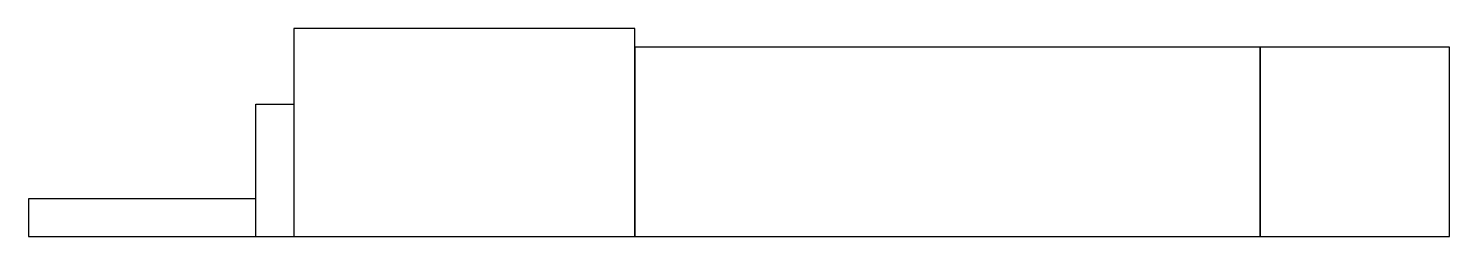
# Model space of a CAD drawing. Header units: inches. Extents: x 2.2 to 77.2, y 18.4 to 29.4.
import ezdxf

# ---------------------------------------------------------------- set-up
doc = ezdxf.new("R2010")
doc.units = ezdxf.units.IN
doc.header["$MEASUREMENT"] = 0

msp = doc.modelspace()

# ---------------------------------------------------------------- linework, layer by layer
msp.add_line((2.235, 18.407), (77.235, 18.407))
for points in [[(34.235, 18.407), (34.235, 29.407), (16.235, 29.407), (16.235, 18.407)], [(67.235, 18.407), (67.235, 28.407), (34.235, 28.407), (34.235, 18.407)], [(77.235, 18.407), (77.235, 28.407), (67.235, 28.407), (67.235, 18.407)], [(14.235, 18.407), (14.235, 25.407), (16.235, 25.407), (16.235, 18.407)], [(14.235, 18.407), (14.235, 20.407), (2.235, 20.407), (2.235, 18.407)]]:
    msp.add_lwpolyline(points)

doc.saveas('drawing.dxf')
